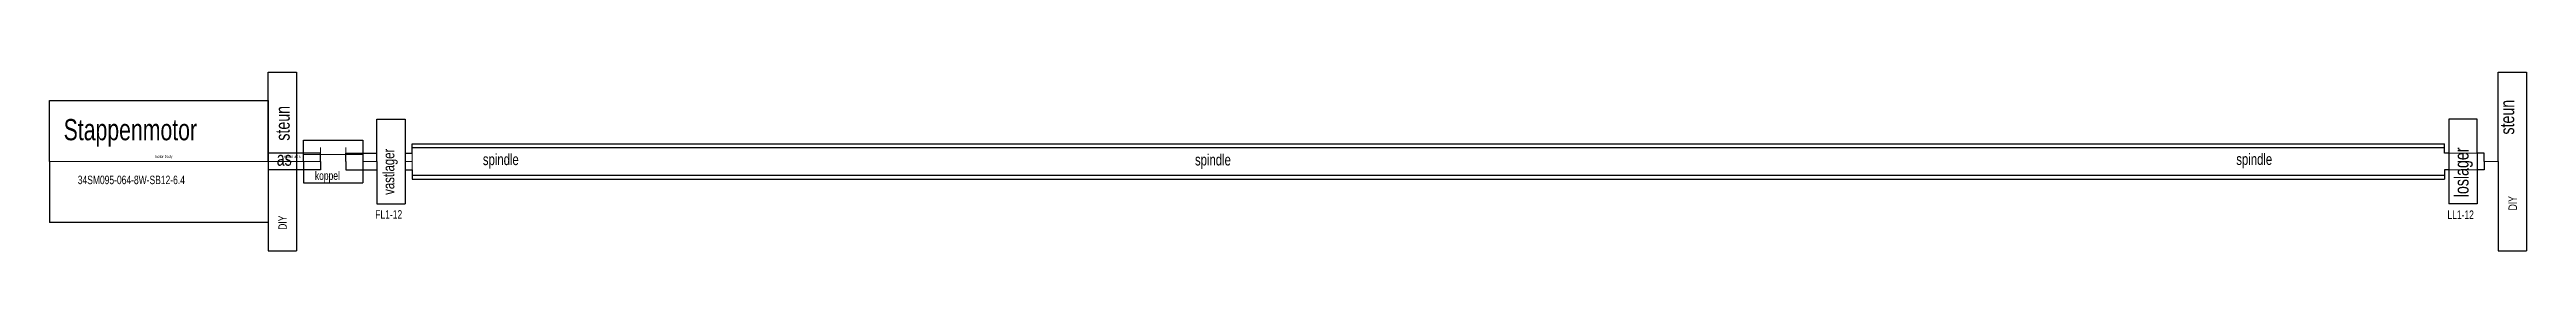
# Model space of a CAD drawing. Header units: millimetres. Extents: x 0 to 1755, y -63 to 63.
import ezdxf

# ---------------------------------------------------------------- set-up
doc = ezdxf.new("R2010")
doc.units = ezdxf.units.MM
doc.layers.get('0').update_dxf_attribs({"linetype": 'CONTINUOUS', "lineweight": 25, "true_color": 0x000000})
doc.layers.add('steun', color=1, linetype='CONTINUOUS', lineweight=0, true_color=0xff0000)
doc.styles.get("Standard").update_dxf_attribs({"font": 'txt', "width": 0.75})

msp = doc.modelspace()

# ---------------------------------------------------------------- linework, layer by layer
for p, q in [((155, 43), (155, 63)), ((155, 63), (175, 63)), ((175, 63), (175, -63)), ((1735, 43), (1735, 63)), ((1735, 63), (1755, 63)), ((1755, 63), (1755, -63)), ((0, 0), (0, 43)), ((0, 43), (155, 43)), ((155, 0), (155, 43)), ((155, 43), (155, -43)), ((1735, 0), (1735, 43)), ((232, 0), (232, 30)), ((232, 30), (252, 30)), ((252, 30), (252, -30)), ((1720, 30), (1700, 30)), ((1700, 30), (1700, -30)), ((1720, 6), (1720, 30)), ((0, 0), (0, -43)), ((155, 0), (155, 6)), ((192, 6), (155, 6)), ((155, 0), (155, -43)), ((155, 0), (155, -6)), ((180, 0), (180, 15)), ((180, 15), (222, 15)), ((180, 0), (180, -15)), ((192, 0), (192, 6)), ((192, 0), (192, -6)), ((210, 0), (210, 6)), ((210, 6), (232, 6)), ((210, 0), (210, -6)), ((222, 15), (222, -15)), ((232, 0), (232, -30)), ((252, 6), (257, 6)), ((257, 6), (257, 12.5)), ((257, 12.5), (1697, 12.5)), ((257, 10), (1697, 10)), ((1697, 6), (1697, 12.5)), ((1700, 6), (1697, 6)), ((1725, 6), (1720, 6)), ((1720, 6), (1720, -6)), ((1725, 0), (1725, 6)), ((1725, 0), (1725, -6)), ((1735, 0), (1735, -43)), ((192, -6), (155, -6)), ((180, -15), (222, -15)), ((210, -6), (232, -6)), ((252, -6), (257, -6)), ((257, -6), (257, -12.5)), ((1697, -10), (257, -10)), ((257, -10), (257, -12.5)), ((257, -12.5), (1697, -12.5)), ((1700, -6), (1697, -6)), ((1697, -6), (1697, -12.5)), ((1725, -6), (1720, -6)), ((1720, -6), (1720, -30)), ((232, -30), (252, -30)), ((1720, -30), (1700, -30)), ((155, -43), (0, -43)), ((155, -43), (155, -63)), ((1735, -43), (1735, -63)), ((155, -63), (175, -63)), ((1735, -63), (1755, -63))]:
    msp.add_line(p, q)
at = {"layer": 'steun'}
for p, q in [((0, 0), (0, 10)), ((0, 0), (155, 0)), ((155, 0), (155, 10)), ((155, 0), (192, 0)), ((180, 10), (180, 5)), ((180, 5), (222, 5)), ((192, 0), (192, 10)), ((210, 0), (210, 10)), ((222, 5), (222, 10)), ((222, 0), (232, 0)), ((252, 0), (257, 0)), ((257, 0), (257, 6)), ((257, 0), (257, -6)), ((1720, 6), (1700, 6)), ((1735, 0), (1725, 0)), ((1720, -6), (1700, -6))]:
    msp.add_line(p, q, dxfattribs=at)

# ---------------------------------------------------------------- texts
at = {"width": 100, "attachment_point": 1, "rotation": 90}
for s, insert, char_height in [('steun', (160.16, 14.72), 10), ('steun', (1736.3, 19.01), 10), ('vastlager', (236.32, -23.52), 8), ('loslager', (1704, -25.25), 10), ('DIY', (1742.25, -34.5), 6), ('DIY', (162.1, -48.23), 6)]:
    msp.add_mtext(s, dxfattribs=dict(at, insert=insert, char_height=char_height))
at = {"width": 100, "attachment_point": 1}
for s, insert, char_height in [('Stappenmotor', (10, 30), 15), ('as', (161, 7), 10), ('spindle', (307.04, 5.44), 8), ('spindle', (811.6, 5.2), 8), ('spindle', (1549.4, 5.6), 8), ('34SM095-064-8W-SB12-6.4', (20, -10), 6), ('koppel', (188, -7), 6), ('FL1-12', (230.8, -34.4), 6), ('LL1-12', (1699, -34.6), 6)]:
    msp.add_mtext(s, dxfattribs=dict(at, insert=insert, char_height=char_height))
at = {"layer": 'steun', "char_height": 2, "width": 100, "attachment_point": 1}
for s, insert in [('motor\\~body', (74.5, 4.5)), ('motor\\~axis', (166.25, 4.5))]:
    msp.add_mtext(s, dxfattribs=dict(at, insert=insert))

doc.saveas('drawing.dxf')
